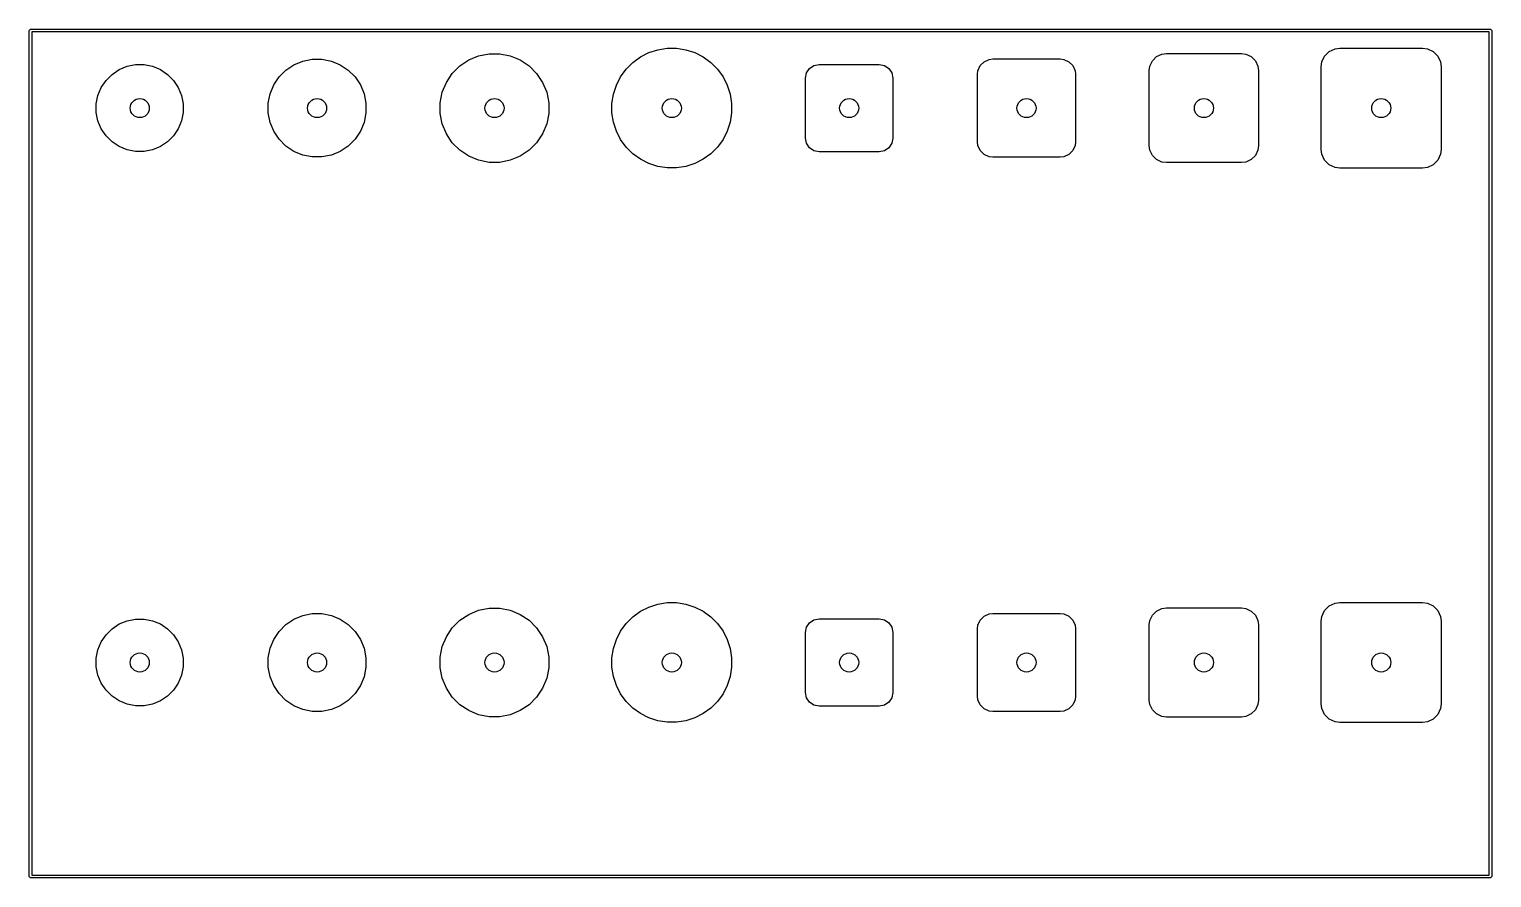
# Model space of a CAD drawing. Extents: x 126 to 188.3, y -91.5 to -70.
# Drawn here: x 161.47 to 188.28, y -89.27 to -73.72 of the extents above; entities that cross this region are included whole.
import ezdxf

# ---------------------------------------------------------------- set-up
doc = ezdxf.new("R2010")
doc.units = 0
doc.layers.add('BLACK', color=7, linetype='CONTINUOUS')

msp = doc.modelspace()

# ---------------------------------------------------------------- linework, layer by layer
at = {"layer": 'BLACK', "linetype": 'CONTINUOUS'}
for p, q in [((161.475, -73.75), (161.476903, -73.740433)), ((161.475, -89.25), (161.475, -73.75)), ((161.476903, -73.740433), (161.490433, -73.726903)), ((161.490433, -73.726903), (161.5, -73.725)), ((161.5, -73.725), (188.25, -73.725)), ((161.525, -73.775), (161.525, -89.225)), ((188.225, -73.775), (161.525, -73.775)), ((188.225, -89.225), (188.225, -73.775)), ((188.25, -73.725), (188.259567, -73.726903)), ((188.259567, -73.726903), (188.273097, -73.740433)), ((188.273097, -73.740433), (188.275, -73.75)), ((188.275, -73.75), (188.275, -89.25)), ((169.528603, -74.288079), (169.709715, -74.21306)), ((169.709715, -74.21306), (169.901983, -74.174815)), ((169.901983, -74.174815), (170.098017, -74.174815)), ((170.098017, -74.174815), (170.290285, -74.21306)), ((170.290285, -74.21306), (170.471397, -74.288079)), ((172.535607, -74.333553), (172.675252, -74.232096)), ((172.675252, -74.232096), (172.829048, -74.153733)), ((172.829048, -74.153733), (172.99321, -74.100393)), ((172.99321, -74.100393), (173.163695, -74.073391)), ((173.163695, -74.073391), (173.336305, -74.073391)), ((173.336305, -74.073391), (173.50679, -74.100393)), ((173.50679, -74.100393), (173.670952, -74.153733)), ((173.670952, -74.153733), (173.824748, -74.232096)), ((173.824748, -74.232096), (173.964393, -74.333553)), ((182.056515, -74.303257), (182.133257, -74.226515)), ((182.133257, -74.226515), (182.231619, -74.180648)), ((182.231619, -74.180648), (182.3125, -74.17)), ((182.3125, -74.17), (183.6875, -74.17)), ((183.6875, -74.17), (183.768381, -74.180648)), ((183.768381, -74.180648), (183.866743, -74.226515)), ((183.866743, -74.226515), (183.943485, -74.303257)), ((185.161713, -74.324781), (185.212166, -74.216583)), ((185.212166, -74.216583), (185.296583, -74.132166)), ((185.296583, -74.132166), (185.404781, -74.081713)), ((185.404781, -74.081713), (185.49375, -74.07)), ((185.49375, -74.07), (187.00625, -74.07)), ((187.00625, -74.07), (187.095219, -74.081713)), ((187.095219, -74.081713), (187.203417, -74.132166)), ((187.203417, -74.132166), (187.287834, -74.216583)), ((187.287834, -74.216583), (187.338287, -74.324781)), ((162.992485, -74.551592), (163.122883, -74.464463)), ((163.122883, -74.464463), (163.267772, -74.404448)), ((163.267772, -74.404448), (163.421586, -74.373852)), ((163.421586, -74.373852), (163.578414, -74.373852)), ((163.578414, -74.373852), (163.732228, -74.404448)), ((163.732228, -74.404448), (163.877117, -74.464463)), ((163.877117, -74.464463), (164.007515, -74.551592)), ((166.054291, -74.599046), (166.179046, -74.474291)), ((166.179046, -74.474291), (166.325743, -74.376271)), ((166.325743, -74.376271), (166.488744, -74.308754)), ((166.488744, -74.308754), (166.661785, -74.274334)), ((166.661785, -74.274334), (166.838215, -74.274334)), ((166.838215, -74.274334), (167.011256, -74.308754)), ((167.011256, -74.308754), (167.174257, -74.376271)), ((167.174257, -74.376271), (167.320954, -74.474291)), ((167.320954, -74.474291), (167.445709, -74.599046)), ((169.22699, -74.535607), (169.365607, -74.39699)), ((169.365607, -74.39699), (169.528603, -74.288079)), ((170.471397, -74.288079), (170.634393, -74.39699)), ((170.634393, -74.39699), (170.77301, -74.535607)), ((172.312096, -74.595252), (172.413553, -74.455607)), ((172.413553, -74.455607), (172.535607, -74.333553)), ((173.964393, -74.333553), (174.086447, -74.455607)), ((174.086447, -74.455607), (174.187904, -74.595252)), ((175.71903, -74.524329), (175.773223, -74.443223)), ((175.773223, -74.443223), (175.854329, -74.38903)), ((175.854329, -74.38903), (175.95, -74.37)), ((175.95, -74.37), (177.05, -74.37)), ((177.05, -74.37), (177.145671, -74.38903)), ((177.145671, -74.38903), (177.226777, -74.443223)), ((177.226777, -74.443223), (177.28097, -74.524329)), ((178.85, -74.55125), (178.857471, -74.486858)), ((178.857471, -74.486858), (178.899219, -74.392305)), ((178.899219, -74.392305), (178.972305, -74.319219)), ((178.972305, -74.319219), (179.066858, -74.277471)), ((179.066858, -74.277471), (179.13125, -74.27)), ((179.13125, -74.27), (180.36875, -74.27)), ((180.36875, -74.27), (180.433142, -74.277471)), ((180.433142, -74.277471), (180.527695, -74.319219)), ((180.527695, -74.319219), (180.600781, -74.392305)), ((180.600781, -74.392305), (180.642529, -74.486858)), ((180.642529, -74.486858), (180.65, -74.55125)), ((182, -74.4825), (182.010648, -74.401619)), ((182, -75.8575), (182, -74.4825)), ((182.010648, -74.401619), (182.056515, -74.303257)), ((183.943485, -74.303257), (183.989352, -74.401619)), ((183.989352, -74.401619), (184, -74.4825)), ((184, -74.4825), (184, -75.8575)), ((185.15, -74.41375), (185.161713, -74.324781)), ((185.15, -75.92625), (185.15, -74.41375)), ((187.338287, -74.324781), (187.35, -74.41375)), ((187.35, -74.41375), (187.35, -75.92625)), ((162.794463, -74.792883), (162.881592, -74.662485)), ((162.881592, -74.662485), (162.992485, -74.551592)), ((164.007515, -74.551592), (164.118408, -74.662485)), ((164.118408, -74.662485), (164.205537, -74.792883)), ((165.888754, -74.908744), (165.956271, -74.745743)), ((165.956271, -74.745743), (166.054291, -74.599046)), ((167.445709, -74.599046), (167.543729, -74.745743)), ((167.543729, -74.745743), (167.611246, -74.908744)), ((169.04306, -74.879715), (169.118079, -74.698603)), ((169.118079, -74.698603), (169.22699, -74.535607)), ((170.77301, -74.535607), (170.881921, -74.698603)), ((170.881921, -74.698603), (170.95694, -74.879715)), ((172.180393, -74.91321), (172.233733, -74.749048)), ((172.233733, -74.749048), (172.312096, -74.595252)), ((174.187904, -74.595252), (174.266267, -74.749048)), ((174.266267, -74.749048), (174.319607, -74.91321)), ((175.7, -74.62), (175.71903, -74.524329)), ((175.7, -75.72), (175.7, -74.62)), ((177.28097, -74.524329), (177.3, -74.62)), ((177.3, -74.62), (177.3, -75.72)), ((178.85, -75.78875), (178.85, -74.55125)), ((180.65, -74.55125), (180.65, -75.78875)), ((162.703852, -75.091586), (162.734448, -74.937772)), ((162.734448, -74.937772), (162.794463, -74.792883)), ((164.205537, -74.792883), (164.265552, -74.937772)), ((164.265552, -74.937772), (164.296148, -75.091586)), ((165.854334, -75.081785), (165.888754, -74.908744)), ((167.611246, -74.908744), (167.645666, -75.081785)), ((169.004815, -75.071983), (169.04306, -74.879715)), ((170.95694, -74.879715), (170.995185, -75.071983)), ((172.153391, -75.083695), (172.180393, -74.91321)), ((174.319607, -74.91321), (174.346609, -75.083695)), ((162.703852, -75.248414), (162.703852, -75.091586)), ((162.734448, -75.402228), (162.703852, -75.248414)), ((164.296148, -75.248414), (164.265552, -75.402228)), ((164.296148, -75.091586), (164.296148, -75.248414)), ((165.854334, -75.258215), (165.854334, -75.081785)), ((165.888754, -75.431256), (165.854334, -75.258215)), ((167.645666, -75.258215), (167.611246, -75.431256)), ((167.645666, -75.081785), (167.645666, -75.258215)), ((169.004815, -75.268017), (169.004815, -75.071983)), ((169.04306, -75.460285), (169.004815, -75.268017)), ((170.995185, -75.268017), (170.95694, -75.460285)), ((170.995185, -75.071983), (170.995185, -75.268017)), ((172.153391, -75.256305), (172.153391, -75.083695)), ((172.180393, -75.42679), (172.153391, -75.256305)), ((174.346609, -75.256305), (174.319607, -75.42679)), ((174.346609, -75.083695), (174.346609, -75.256305)), ((162.794463, -75.547117), (162.734448, -75.402228)), ((162.881592, -75.677515), (162.794463, -75.547117)), ((164.205537, -75.547117), (164.118408, -75.677515)), ((164.265552, -75.402228), (164.205537, -75.547117)), ((165.956271, -75.594257), (165.888754, -75.431256)), ((167.611246, -75.431256), (167.543729, -75.594257)), ((169.118079, -75.641397), (169.04306, -75.460285)), ((170.95694, -75.460285), (170.881921, -75.641397)), ((172.233733, -75.590952), (172.180393, -75.42679)), ((174.319607, -75.42679), (174.266267, -75.590952)), ((162.992485, -75.788408), (162.881592, -75.677515)), ((163.122883, -75.875537), (162.992485, -75.788408)), ((164.007515, -75.788408), (163.877117, -75.875537)), ((164.118408, -75.677515), (164.007515, -75.788408)), ((166.054291, -75.740954), (165.956271, -75.594257)), ((166.179046, -75.865709), (166.054291, -75.740954)), ((167.445709, -75.740954), (167.320954, -75.865709)), ((167.543729, -75.594257), (167.445709, -75.740954)), ((169.22699, -75.804393), (169.118079, -75.641397)), ((169.365607, -75.94301), (169.22699, -75.804393)), ((170.77301, -75.804393), (170.634393, -75.94301)), ((170.881921, -75.641397), (170.77301, -75.804393)), ((172.312096, -75.744748), (172.233733, -75.590952)), ((172.413553, -75.884393), (172.312096, -75.744748)), ((174.187904, -75.744748), (174.086447, -75.884393)), ((174.266267, -75.590952), (174.187904, -75.744748)), ((175.71903, -75.815671), (175.7, -75.72)), ((175.773223, -75.896777), (175.71903, -75.815671)), ((177.28097, -75.815671), (177.226777, -75.896777)), ((177.3, -75.72), (177.28097, -75.815671)), ((178.857471, -75.853142), (178.85, -75.78875)), ((180.65, -75.78875), (180.642529, -75.853142)), ((163.267772, -75.935552), (163.122883, -75.875537)), ((163.421586, -75.966148), (163.267772, -75.935552)), ((163.578414, -75.966148), (163.421586, -75.966148)), ((163.732228, -75.935552), (163.578414, -75.966148)), ((163.877117, -75.875537), (163.732228, -75.935552)), ((166.325743, -75.963729), (166.179046, -75.865709)), ((166.488744, -76.031246), (166.325743, -75.963729)), ((166.661785, -76.065666), (166.488744, -76.031246)), ((166.838215, -76.065666), (166.661785, -76.065666)), ((167.011256, -76.031246), (166.838215, -76.065666)), ((167.174257, -75.963729), (167.011256, -76.031246)), ((167.320954, -75.865709), (167.174257, -75.963729)), ((169.528603, -76.051921), (169.365607, -75.94301)), ((169.709715, -76.12694), (169.528603, -76.051921)), ((170.471397, -76.051921), (170.290285, -76.12694)), ((170.634393, -75.94301), (170.471397, -76.051921)), ((172.535607, -76.006447), (172.413553, -75.884393)), ((172.675252, -76.107904), (172.535607, -76.006447)), ((172.829048, -76.186267), (172.675252, -76.107904)), ((173.824748, -76.107904), (173.670952, -76.186267)), ((173.964393, -76.006447), (173.824748, -76.107904)), ((174.086447, -75.884393), (173.964393, -76.006447)), ((175.854329, -75.95097), (175.773223, -75.896777)), ((175.95, -75.97), (175.854329, -75.95097)), ((177.05, -75.97), (175.95, -75.97)), ((177.145671, -75.95097), (177.05, -75.97)), ((177.226777, -75.896777), (177.145671, -75.95097)), ((178.899219, -75.947695), (178.857471, -75.853142)), ((178.972305, -76.020781), (178.899219, -75.947695)), ((179.066858, -76.062529), (178.972305, -76.020781)), ((179.13125, -76.07), (179.066858, -76.062529)), ((180.36875, -76.07), (179.13125, -76.07)), ((180.433142, -76.062529), (180.36875, -76.07)), ((180.527695, -76.020781), (180.433142, -76.062529)), ((180.600781, -75.947695), (180.527695, -76.020781)), ((180.642529, -75.853142), (180.600781, -75.947695)), ((182.010648, -75.938381), (182, -75.8575)), ((182.056515, -76.036743), (182.010648, -75.938381)), ((182.133257, -76.113485), (182.056515, -76.036743)), ((183.943485, -76.036743), (183.866743, -76.113485)), ((183.989352, -75.938381), (183.943485, -76.036743)), ((184, -75.8575), (183.989352, -75.938381)), ((185.161713, -76.015219), (185.15, -75.92625)), ((185.212166, -76.123417), (185.161713, -76.015219)), ((187.338287, -76.015219), (187.287834, -76.123417)), ((187.35, -75.92625), (187.338287, -76.015219)), ((169.901983, -76.165185), (169.709715, -76.12694)), ((170.098017, -76.165185), (169.901983, -76.165185)), ((170.290285, -76.12694), (170.098017, -76.165185)), ((172.99321, -76.239607), (172.829048, -76.186267)), ((173.163695, -76.266609), (172.99321, -76.239607)), ((173.336305, -76.266609), (173.163695, -76.266609)), ((173.50679, -76.239607), (173.336305, -76.266609)), ((173.670952, -76.186267), (173.50679, -76.239607)), ((182.231619, -76.159352), (182.133257, -76.113485)), ((182.3125, -76.17), (182.231619, -76.159352)), ((183.6875, -76.17), (182.3125, -76.17)), ((183.768381, -76.159352), (183.6875, -76.17)), ((183.866743, -76.113485), (183.768381, -76.159352)), ((185.296583, -76.207834), (185.212166, -76.123417)), ((185.404781, -76.258287), (185.296583, -76.207834)), ((185.49375, -76.27), (185.404781, -76.258287)), ((187.00625, -76.27), (185.49375, -76.27)), ((187.095219, -76.258287), (187.00625, -76.27)), ((187.203417, -76.207834), (187.095219, -76.258287)), ((187.287834, -76.123417), (187.203417, -76.207834)), ((169.528603, -84.448079), (169.709715, -84.37306)), ((169.709715, -84.37306), (169.901983, -84.334815)), ((169.901983, -84.334815), (170.098017, -84.334815)), ((170.098017, -84.334815), (170.290285, -84.37306)), ((170.290285, -84.37306), (170.471397, -84.448079)), ((172.535607, -84.493553), (172.675252, -84.392096)), ((172.675252, -84.392096), (172.829048, -84.313733)), ((172.829048, -84.313733), (172.99321, -84.260393)), ((172.99321, -84.260393), (173.163695, -84.233391)), ((173.163695, -84.233391), (173.336305, -84.233391)), ((173.336305, -84.233391), (173.50679, -84.260393)), ((173.50679, -84.260393), (173.670952, -84.313733)), ((173.670952, -84.313733), (173.824748, -84.392096)), ((173.824748, -84.392096), (173.964393, -84.493553)), ((182.056515, -84.463257), (182.133257, -84.386515)), ((182.133257, -84.386515), (182.231619, -84.340648)), ((182.231619, -84.340648), (182.3125, -84.33)), ((182.3125, -84.33), (183.6875, -84.33)), ((183.6875, -84.33), (183.768381, -84.340648)), ((183.768381, -84.340648), (183.866743, -84.386515)), ((183.866743, -84.386515), (183.943485, -84.463257)), ((185.161713, -84.484781), (185.212166, -84.376583)), ((185.212166, -84.376583), (185.296583, -84.292166)), ((185.296583, -84.292166), (185.404781, -84.241713)), ((185.404781, -84.241713), (185.49375, -84.23)), ((185.49375, -84.23), (187.00625, -84.23)), ((187.00625, -84.23), (187.095219, -84.241713)), ((187.095219, -84.241713), (187.203417, -84.292166)), ((187.203417, -84.292166), (187.287834, -84.376583)), ((187.287834, -84.376583), (187.338287, -84.484781)), ((162.992485, -84.711592), (163.122883, -84.624463)), ((163.122883, -84.624463), (163.267772, -84.564448)), ((163.267772, -84.564448), (163.421586, -84.533852)), ((163.421586, -84.533852), (163.578414, -84.533852)), ((163.578414, -84.533852), (163.732228, -84.564448)), ((163.732228, -84.564448), (163.877117, -84.624463)), ((163.877117, -84.624463), (164.007515, -84.711592)), ((166.054291, -84.759046), (166.179046, -84.634291)), ((166.179046, -84.634291), (166.325743, -84.536271)), ((166.325743, -84.536271), (166.488744, -84.468754)), ((166.488744, -84.468754), (166.661785, -84.434334)), ((166.661785, -84.434334), (166.838215, -84.434334)), ((166.838215, -84.434334), (167.011256, -84.468754)), ((167.011256, -84.468754), (167.174257, -84.536271)), ((167.174257, -84.536271), (167.320954, -84.634291)), ((167.320954, -84.634291), (167.445709, -84.759046)), ((169.22699, -84.695607), (169.365607, -84.55699)), ((169.365607, -84.55699), (169.528603, -84.448079)), ((170.471397, -84.448079), (170.634393, -84.55699)), ((170.634393, -84.55699), (170.77301, -84.695607)), ((172.312096, -84.755252), (172.413553, -84.615607)), ((172.413553, -84.615607), (172.535607, -84.493553)), ((173.964393, -84.493553), (174.086447, -84.615607)), ((174.086447, -84.615607), (174.187904, -84.755252)), ((175.7, -84.78), (175.71903, -84.684329)), ((175.71903, -84.684329), (175.773223, -84.603223)), ((175.773223, -84.603223), (175.854329, -84.54903)), ((175.854329, -84.54903), (175.95, -84.53)), ((175.95, -84.53), (177.05, -84.53)), ((177.05, -84.53), (177.145671, -84.54903)), ((177.145671, -84.54903), (177.226777, -84.603223)), ((177.226777, -84.603223), (177.28097, -84.684329)), ((177.28097, -84.684329), (177.3, -84.78)), ((178.85, -84.71125), (178.857471, -84.646858)), ((178.857471, -84.646858), (178.899219, -84.552305)), ((178.899219, -84.552305), (178.972305, -84.479219)), ((178.972305, -84.479219), (179.066858, -84.437471)), ((179.066858, -84.437471), (179.13125, -84.43)), ((179.13125, -84.43), (180.36875, -84.43)), ((180.36875, -84.43), (180.433142, -84.437471)), ((180.433142, -84.437471), (180.527695, -84.479219)), ((180.527695, -84.479219), (180.600781, -84.552305)), ((180.600781, -84.552305), (180.642529, -84.646858)), ((180.642529, -84.646858), (180.65, -84.71125)), ((182, -84.6425), (182.010648, -84.561619)), ((182, -86.0175), (182, -84.6425)), ((182.010648, -84.561619), (182.056515, -84.463257)), ((183.943485, -84.463257), (183.989352, -84.561619)), ((183.989352, -84.561619), (184, -84.6425)), ((184, -84.6425), (184, -86.0175)), ((185.15, -84.57375), (185.161713, -84.484781)), ((185.15, -86.08625), (185.15, -84.57375)), ((187.338287, -84.484781), (187.35, -84.57375)), ((187.35, -84.57375), (187.35, -86.08625)), ((162.734448, -85.097772), (162.794463, -84.952883)), ((162.794463, -84.952883), (162.881592, -84.822485)), ((162.881592, -84.822485), (162.992485, -84.711592)), ((164.007515, -84.711592), (164.118408, -84.822485)), ((164.118408, -84.822485), (164.205537, -84.952883)), ((164.205537, -84.952883), (164.265552, -85.097772)), ((165.888754, -85.068744), (165.956271, -84.905743)), ((165.956271, -84.905743), (166.054291, -84.759046)), ((167.445709, -84.759046), (167.543729, -84.905743)), ((167.543729, -84.905743), (167.611246, -85.068744)), ((169.04306, -85.039715), (169.118079, -84.858603)), ((169.118079, -84.858603), (169.22699, -84.695607)), ((170.77301, -84.695607), (170.881921, -84.858603)), ((170.881921, -84.858603), (170.95694, -85.039715)), ((172.180393, -85.07321), (172.233733, -84.909048)), ((172.233733, -84.909048), (172.312096, -84.755252)), ((174.187904, -84.755252), (174.266267, -84.909048)), ((174.266267, -84.909048), (174.319607, -85.07321)), ((175.7, -85.88), (175.7, -84.78)), ((177.3, -84.78), (177.3, -85.88)), ((178.85, -85.94875), (178.85, -84.71125)), ((180.65, -84.71125), (180.65, -85.94875)), ((162.703852, -85.251586), (162.734448, -85.097772)), ((164.265552, -85.097772), (164.296148, -85.251586)), ((165.854334, -85.241785), (165.888754, -85.068744)), ((167.611246, -85.068744), (167.645666, -85.241785)), ((169.004815, -85.231983), (169.04306, -85.039715)), ((170.95694, -85.039715), (170.995185, -85.231983)), ((172.153391, -85.243695), (172.180393, -85.07321)), ((174.319607, -85.07321), (174.346609, -85.243695)), ((162.703852, -85.408414), (162.703852, -85.251586)), ((162.734448, -85.562228), (162.703852, -85.408414)), ((164.296148, -85.408414), (164.265552, -85.562228)), ((164.296148, -85.251586), (164.296148, -85.408414)), ((165.854334, -85.418215), (165.854334, -85.241785)), ((165.888754, -85.591256), (165.854334, -85.418215)), ((167.645666, -85.418215), (167.611246, -85.591256)), ((167.645666, -85.241785), (167.645666, -85.418215)), ((169.004815, -85.428017), (169.004815, -85.231983)), ((169.04306, -85.620285), (169.004815, -85.428017)), ((170.995185, -85.428017), (170.95694, -85.620285)), ((170.995185, -85.231983), (170.995185, -85.428017)), ((172.153391, -85.416305), (172.153391, -85.243695)), ((172.180393, -85.58679), (172.153391, -85.416305)), ((174.346609, -85.416305), (174.319607, -85.58679)), ((174.346609, -85.243695), (174.346609, -85.416305)), ((162.794463, -85.707117), (162.734448, -85.562228)), ((162.881592, -85.837515), (162.794463, -85.707117)), ((164.205537, -85.707117), (164.118408, -85.837515)), ((164.265552, -85.562228), (164.205537, -85.707117)), ((165.956271, -85.754257), (165.888754, -85.591256)), ((166.054291, -85.900954), (165.956271, -85.754257)), ((167.543729, -85.754257), (167.445709, -85.900954)), ((167.611246, -85.591256), (167.543729, -85.754257)), ((169.118079, -85.801397), (169.04306, -85.620285)), ((170.95694, -85.620285), (170.881921, -85.801397)), ((172.233733, -85.750952), (172.180393, -85.58679)), ((172.312096, -85.904748), (172.233733, -85.750952)), ((174.266267, -85.750952), (174.187904, -85.904748)), ((174.319607, -85.58679), (174.266267, -85.750952)), ((162.992485, -85.948408), (162.881592, -85.837515)), ((163.122883, -86.035537), (162.992485, -85.948408)), ((164.007515, -85.948408), (163.877117, -86.035537)), ((164.118408, -85.837515), (164.007515, -85.948408)), ((166.179046, -86.025709), (166.054291, -85.900954)), ((166.325743, -86.123729), (166.179046, -86.025709)), ((167.320954, -86.025709), (167.174257, -86.123729)), ((167.445709, -85.900954), (167.320954, -86.025709)), ((169.22699, -85.964393), (169.118079, -85.801397)), ((169.365607, -86.10301), (169.22699, -85.964393)), ((170.77301, -85.964393), (170.634393, -86.10301)), ((170.881921, -85.801397), (170.77301, -85.964393)), ((172.413553, -86.044393), (172.312096, -85.904748)), ((174.187904, -85.904748), (174.086447, -86.044393)), ((175.71903, -85.975671), (175.7, -85.88)), ((175.773223, -86.056777), (175.71903, -85.975671)), ((177.28097, -85.975671), (177.226777, -86.056777)), ((177.3, -85.88), (177.28097, -85.975671)), ((178.857471, -86.013142), (178.85, -85.94875)), ((178.899219, -86.107695), (178.857471, -86.013142)), ((180.642529, -86.013142), (180.600781, -86.107695)), ((180.65, -85.94875), (180.642529, -86.013142)), ((182.010648, -86.098381), (182, -86.0175)), ((184, -86.0175), (183.989352, -86.098381)), ((163.267772, -86.095552), (163.122883, -86.035537)), ((163.421586, -86.126148), (163.267772, -86.095552)), ((163.578414, -86.126148), (163.421586, -86.126148)), ((163.732228, -86.095552), (163.578414, -86.126148)), ((163.877117, -86.035537), (163.732228, -86.095552)), ((166.488744, -86.191246), (166.325743, -86.123729)), ((166.661785, -86.225666), (166.488744, -86.191246)), ((166.838215, -86.225666), (166.661785, -86.225666)), ((167.011256, -86.191246), (166.838215, -86.225666)), ((167.174257, -86.123729), (167.011256, -86.191246)), ((169.528603, -86.211921), (169.365607, -86.10301)), ((169.709715, -86.28694), (169.528603, -86.211921)), ((169.901983, -86.325185), (169.709715, -86.28694)), ((170.290285, -86.28694), (170.098017, -86.325185)), ((170.471397, -86.211921), (170.290285, -86.28694)), ((170.634393, -86.10301), (170.471397, -86.211921)), ((172.535607, -86.166447), (172.413553, -86.044393)), ((172.675252, -86.267904), (172.535607, -86.166447)), ((172.829048, -86.346267), (172.675252, -86.267904)), ((173.824748, -86.267904), (173.670952, -86.346267)), ((173.964393, -86.166447), (173.824748, -86.267904)), ((174.086447, -86.044393), (173.964393, -86.166447)), ((175.854329, -86.11097), (175.773223, -86.056777)), ((175.95, -86.13), (175.854329, -86.11097)), ((177.05, -86.13), (175.95, -86.13)), ((177.145671, -86.11097), (177.05, -86.13)), ((177.226777, -86.056777), (177.145671, -86.11097)), ((178.972305, -86.180781), (178.899219, -86.107695)), ((179.066858, -86.222529), (178.972305, -86.180781)), ((179.13125, -86.23), (179.066858, -86.222529)), ((180.36875, -86.23), (179.13125, -86.23)), ((180.433142, -86.222529), (180.36875, -86.23)), ((180.527695, -86.180781), (180.433142, -86.222529)), ((180.600781, -86.107695), (180.527695, -86.180781)), ((182.056515, -86.196743), (182.010648, -86.098381)), ((182.133257, -86.273485), (182.056515, -86.196743)), ((182.231619, -86.319352), (182.133257, -86.273485)), ((183.866743, -86.273485), (183.768381, -86.319352)), ((183.943485, -86.196743), (183.866743, -86.273485)), ((183.989352, -86.098381), (183.943485, -86.196743)), ((185.161713, -86.175219), (185.15, -86.08625)), ((185.212166, -86.283417), (185.161713, -86.175219)), ((185.296583, -86.367834), (185.212166, -86.283417)), ((187.287834, -86.283417), (187.203417, -86.367834)), ((187.338287, -86.175219), (187.287834, -86.283417)), ((187.35, -86.08625), (187.338287, -86.175219)), ((170.098017, -86.325185), (169.901983, -86.325185)), ((172.99321, -86.399607), (172.829048, -86.346267)), ((173.163695, -86.426609), (172.99321, -86.399607)), ((173.336305, -86.426609), (173.163695, -86.426609)), ((173.50679, -86.399607), (173.336305, -86.426609)), ((173.670952, -86.346267), (173.50679, -86.399607)), ((182.3125, -86.33), (182.231619, -86.319352)), ((183.6875, -86.33), (182.3125, -86.33)), ((183.768381, -86.319352), (183.6875, -86.33)), ((185.404781, -86.418287), (185.296583, -86.367834)), ((185.49375, -86.43), (185.404781, -86.418287)), ((187.00625, -86.43), (185.49375, -86.43)), ((187.095219, -86.418287), (187.00625, -86.43)), ((187.203417, -86.367834), (187.095219, -86.418287)), ((161.525, -89.225), (188.225, -89.225)), ((161.476903, -89.259567), (161.475, -89.25)), ((161.490433, -89.273097), (161.476903, -89.259567)), ((161.5, -89.275), (161.490433, -89.273097)), ((188.25, -89.275), (161.5, -89.275)), ((188.259567, -89.273097), (188.25, -89.275)), ((188.273097, -89.259567), (188.259567, -89.273097)), ((188.275, -89.25), (188.273097, -89.259567))]:
    msp.add_line(p, q, dxfattribs=at)
at = {"layer": 'BLACK'}
for centre in [(163.5, -75.17), (163.5, -75.17), (166.75, -75.17), (166.75, -75.17), (170, -75.17), (170, -75.17), (173.25, -75.17), (173.25, -75.17), (176.5, -75.17), (176.5, -75.17), (179.75, -75.17), (179.75, -75.17), (183, -75.17), (183, -75.17), (186.25, -75.17), (186.25, -75.17), (163.5, -85.33), (163.5, -85.33), (166.75, -85.33), (166.75, -85.33), (170, -85.33), (170, -85.33), (173.25, -85.33), (173.25, -85.33), (176.5, -85.33), (176.5, -85.33), (179.75, -85.33), (179.75, -85.33), (183, -85.33), (183, -85.33), (186.25, -85.33), (186.25, -85.33)]:
    msp.add_circle(centre, 0.175, dxfattribs=at)
at = {"layer": 'WHITE'}
for centre in [(163.5, -75.17), (166.75, -75.17), (170, -75.17), (173.25, -75.17), (176.5, -75.17), (179.75, -75.17), (183, -75.17), (186.25, -75.17), (163.5, -85.33), (166.75, -85.33), (170, -85.33), (173.25, -85.33), (176.5, -85.33), (179.75, -85.33), (183, -85.33), (186.25, -85.33)]:
    msp.add_circle(centre, 0.175, dxfattribs=at)

doc.saveas('drawing.dxf')
